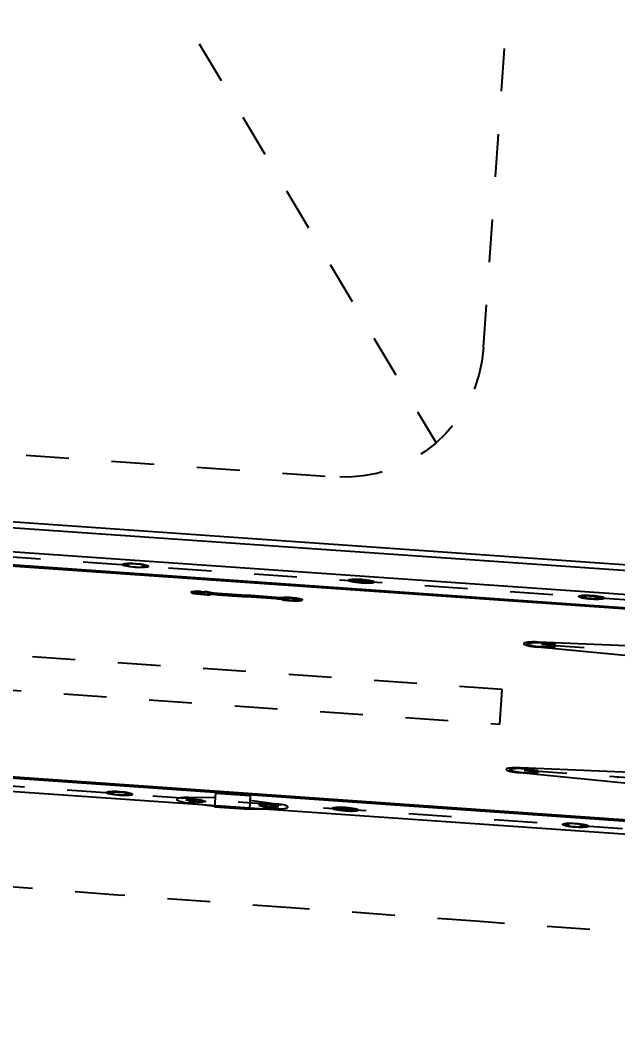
# Model space of a CAD drawing. Header units: millimetres. Extents: x -4 to 3776, y -4 to 4079.
# Drawn here: x 458.783 to 460.178, y 288.85 to 291.221 of the extents above; entities that cross this region are included whole.
import ezdxf
from ezdxf import colors
from ezdxf.entities.mleader import LeaderData, LeaderLine
from ezdxf.math import Vec2, Vec3

# ---------------------------------------------------------------- set-up
doc = ezdxf.new("R2010")
doc.units = ezdxf.units.MM
for name, pattern in [('CENTER', [2, 1.25, -0.25, 0.25, -0.25]), ('HIDDEN2', [0.1875, 0.125, -0.0625]), ('PHANTOM', [2.5, 1.25, -0.25, 0.25, -0.25, 0.25, -0.25])]:
    doc.linetypes.add(name, pattern=pattern)
doc.layers.add('03-input', color=3, linetype='Continuous')
doc.layers.add('BK_kedu', color=255, linetype='Continuous')
doc.styles.get("Standard").update_dxf_attribs({"font": 'arial.ttf'})

# ---------------------------------------------------------------- blocks, each defined once
blk = doc.blocks.new('HANDRAIL')
at = {"layer": '03-input', "color": 0, "linetype": 'Continuous'}
for p, q in [((-307.75, 39), (-314.04, 14.62)), ((-292.25, 39), (-287.86, 22)), ((292.25, 39), (287.86, 22)), ((307.75, 39), (314.04, 14.62)), ((-300, 22), (300, 22)), ((-307.75, -17), (-314.04, 7.37)), ((307.75, -17), (314.04, 7.37)), ((-300, 0), (300, 0)), ((292.25, -17), (287.86, 0)), ((-292.25, -17), (-287.86, 0))]:
    blk.add_line(p, q, dxfattribs=at)
for centre in [(-300, 35), (300, 35), (-300, -13), (300, -13)]:
    blk.add_circle(centre, 3.5, dxfattribs=at)
for centre, radius, start, end in [((-300, 37), 8, 14.47751, 165.52249), ((300, 37), 8, 14.47751, 165.52249), ((-300, 11), 11, 90, 270), ((300, 11), 11, 270, 90), ((-300, 11), 14.5, 165.52249, 194.47751), ((300, 11), 14.5, 345.52249, 14.47751), ((-300, -15), 8, 194.47751, 345.52249), ((300, -15), 8, 194.47751, 345.52249)]:
    blk.add_arc(centre, radius, start, end, dxfattribs=at)
blk = doc.blocks.new('door-side')
at = {"layer": '03-input', "color": 0, "linetype": 'Continuous'}
for p, q in [((-242.5, 915), (242.5, 915)), ((-242.5, 865), (242.5, 865)), ((-242.5, 860), (242.5, 860)), ((-26.5, 813), (-24.5, 813)), ((-20.87, 811.69), (-20.87, 811.22)), ((-18.18, 810.64), (-18.18, 804.36)), ((-16.67, 810.5), (0, 810.5)), ((16.67, 810.5), (0, 810.5)), ((18.18, 810.64), (18.18, 804.36)), ((20.87, 811.69), (20.87, 811.22)), ((26.5, 813), (24.5, 813)), ((-16.67, 804.5), (0, 804.5)), ((16.67, 804.5), (0, 804.5)), ((-26.5, 802), (-24.5, 802)), ((-20.87, 803.78), (-20.87, 803.31)), ((20.87, 803.78), (20.87, 803.31)), ((26.5, 802), (24.5, 802)), ((236.48, 722.14), (168.71, 709.84)), ((236.48, 677.86), (168.71, 690.16)), ((231.48, 237.14), (163.71, 224.84)), ((231.48, 192.86), (163.71, 205.16)), ((-242.5, 55), (242.5, 55)), ((50, 55), (50, 55)), ((-242.5, 50), (242.5, 50)), ((-10, 46.4), (10, 46.4)), ((-10, 46.4), (-10, -5.6)), ((10, 46.4), (10, -5.6)), ((-10, 29.1), (-25.24, 22.73)), ((10, 29.1), (25.24, 22.73)), ((-242.5, 0), (242.5, 0)), ((-10, -3.94), (-25.24, 2.43)), ((10, -3.94), (25.24, 2.43)), ((-10, -5.6), (10, -5.6))]:
    blk.add_line(p, q, dxfattribs=at)
at = {"layer": '03-input', "color": 0, "linetype": 'CENTER'}
for p, q in [((-242.5, 895), (242.5, 895)), ((441.11, 700), (154.24, 700)), ((436.11, 215), (149.24, 215)), ((-242.5, 20), (242.5, 20))]:
    blk.add_line(p, q, dxfattribs=at)
at = {"layer": '03-input', "color": 0, "linetype": 'HIDDEN2'}
for p, q in [((-14.42, 810.5), (-14.42, 804.5)), ((14.42, 810.5), (14.42, 804.5))]:
    blk.add_line(p, q, dxfattribs=at)
at = {"layer": '03-input', "color": 0, "linetype": 'Continuous'}
for points in [[(-62.11, 890), (-59.23, 895), (-62.11, 900), (-67.89, 900), (-70.77, 895), (-67.89, 890)], [(62.11, 890), (59.23, 895), (62.11, 900), (67.89, 900), (70.77, 895), (67.89, 890)], [(194.61, 890), (191.73, 895), (194.61, 900), (200.39, 900), (203.27, 895), (200.39, 890)], [(-21.61, 812.5), (-18.73, 807.5), (-21.61, 802.5), (-27.39, 802.5), (-30.27, 807.5), (-27.39, 812.5)], [(21.61, 812.5), (18.73, 807.5), (21.61, 802.5), (27.39, 802.5), (30.27, 807.5), (27.39, 812.5)], [(162.5, 695.38), (170.5, 690.76), (178.5, 695.38), (178.5, 704.62), (170.5, 709.24), (162.5, 704.62)], [(157.5, 219.62), (165.5, 224.24), (173.5, 219.62), (173.5, 210.38), (165.5, 205.76), (157.5, 210.38)], [(-62.11, 25), (-59.23, 20), (-62.11, 15), (-67.89, 15), (-70.77, 20), (-67.89, 25)], [(62.11, 25), (59.23, 20), (62.11, 15), (67.89, 15), (70.77, 20), (67.89, 25)], [(194.61, 25), (191.73, 20), (194.61, 15), (200.39, 15), (203.27, 20), (200.39, 25)]]:
    blk.add_lwpolyline(points, close=True, dxfattribs=at)
at = {"layer": '03-input', "color": 0, "linetype": 'CENTER'}
for points in [[(-18.11, 17.58), (-15.23, 12.58), (-18.11, 7.58), (-23.89, 7.58), (-26.77, 12.58), (-23.89, 17.58)], [(18.11, 17.58), (15.23, 12.58), (18.11, 7.58), (23.89, 7.58), (26.77, 12.58), (23.89, 17.58)]]:
    blk.add_lwpolyline(points, close=True, dxfattribs=at)
at = {"layer": '03-input', "color": 0, "linetype": 'Continuous'}
for centre, radius in [((-65, 895), 7.5), ((65, 895), 7.5), ((197.5, 895), 7.5), ((-24.5, 807.5), 4.58), ((24.5, 807.5), 4.58), ((170.5, 700), 8), ((165.5, 215), 8), ((-65, 20), 7.5), ((65, 20), 7.5), ((197.5, 20), 7.5)]:
    blk.add_circle(centre, radius, dxfattribs=at)
at = {"layer": '03-input', "color": 0, "linetype": 'CENTER'}
for centre in [(-21, 12.58), (21, 12.58)]:
    blk.add_circle(centre, 4.69, dxfattribs=at)
at = {"layer": '03-input', "color": 0, "linetype": 'Continuous'}
for centre, radius, start, end in [((-26.5, 807.5), 5.5, 90, 270), ((-24.5, 807.5), 5.5, 54.56906, 90), ((-16.67, 818.5), 8, 234.56906, 270), ((16.67, 818.5), 8, 270, 305.43094), ((24.5, 807.5), 5.5, 90, 125.43094), ((26.5, 807.5), 5.5, 270, 90), ((-16.67, 796.5), 8, 90, 125.43094), ((16.67, 796.5), 8, 54.56906, 90), ((-24.5, 807.5), 5.5, 270, 305.43094), ((24.5, 807.5), 5.5, 234.56906, 270), ((170.5, 700), 10, 100.28656, 259.71344), ((165.5, 215), 10, 100.28656, 259.71344), ((220, 215), 0.5, 96.15941, 263.84059), ((-21, 12.58), 11, 112.68004, 247.31996), ((21, 12.58), 11, 292.68004, 67.31996), ((-21, 12.58), 11, 359.99934, 0.00066)]:
    blk.add_arc(centre, radius, start, end, dxfattribs=at)
blk = doc.blocks.new('A$C2694431E')
at = {"layer": '03-input', "color": 0, "linetype": 'PHANTOM'}
for p, q in [((636.18, 2050.49), (2091.79, 2050.49)), ((1884.84, 1646.2), (2148.36, 2027.06)), ((2171.79, 1970.49), (2171.79, 1150.49))]:
    blk.add_line(p, q, dxfattribs=at)
blk.add_lwpolyline([(2967.72, 2300.7), (2829.08, 2300.54), (2690.25, 2300.35), (2554.55, 2300.16), (2425.35, 2299.96), (2305.09, 2299.76), (2192.77, 2299.54), (2086.47, 2299.24), (1984.3, 2298.83), (1884.34, 2298.26), (1784.7, 2297.5), (1683.47, 2296.52), (1578.75, 2295.25), (1469.3, 2293.65), (1356.52, 2291.49), (1242.44, 2288.55), (1129.13, 2284.6), (1018.64, 2279.39), (913.01, 2272.7)], dxfattribs=at)
blk.add_lwpolyline([(1896.1, 2185.66), (2196.1, 2185.66), (2196.1, 2165.71), (1896.1, 2165.71)], close=True, dxfattribs=at)
blk.add_arc((2091.79, 1970.49), 80, 360, 90, dxfattribs=at)
at = {"layer": '03-input', "color": 0, "linetype": 'PHANTOM', "xscale": -1, "rotation": 180}
for name, p, yscale in [('door-side', (2046.1, 2243.53), 0.1500000000014552), ('HANDRAIL', (2046.1, 2092.53), 0.1499999999996362)]:
    blk.add_blockref(name, p, dxfattribs=dict(at, yscale=yscale))
blk = doc.blocks.new('jiushengting-jiaban')
at = {"layer": '03-input', "color": 3, "linetype": 'Continuous', "xscale": 0.004069116755912711, "yscale": 0.004069116755912711, "zscale": 0.004069116755912711, "rotation": 4.000544981170568}
blk.add_blockref('A$C2694431E', (4926.6749, 3394.586), dxfattribs=at)

msp = doc.modelspace()

# ---------------------------------------------------------------- block references
at = {"color": 4, "lineweight": 25, "xscale": -1, "rotation": 180}
msp.add_blockref('jiushengting-jiaban', (-4475.0662, 3693.6574), dxfattribs=at)

# ---------------------------------------------------------------- leaders
at = {"layer": 'BK_kedu'}
ml = msp.add_multileader_mtext('Standard', dxfattribs=at)
ml.set_content('', color=256)
ml.set_leader_properties()
ml.build(insert=Vec2(0, 0))
ml.multileader.update_dxf_attribs({"text_right_attachment_type": 6, "dogleg_length": 0.36, "arrow_head_size": 0.18})
ctx = ml.context
ctx.base_point, ctx.char_height, ctx.arrow_head_size, ctx.landing_gap_size, ctx.plane_origin = Vec3(3775.9986, 4079.3284), 0.18, 0.18, 0.09, Vec3(3774.6386, 4079.3284)
ctx.right_attachment = 6
notes = []
notes.append((ctx, [(0, (0, 0, 0), (0, 0), (1, 0), 1, [])]))
ctx.mtext.insert, ctx.mtext.flow_direction = Vec3(3776.0886, 4079.4184), 5
for ctx, leaders in notes:
    for number, flags, end, landing, length, lines in leaders:
        leader = LeaderData()
        leader.index, (leader.has_last_leader_line, leader.has_dogleg_vector, leader.attachment_direction) = number, flags
        leader.last_leader_point, leader.dogleg_vector, leader.dogleg_length = Vec3(end), Vec3(landing), length
        for number, points, colour, breaks in lines:
            line = LeaderLine()
            line.index, line.vertices, line.color, line.breaks = number, Vec3.list(points), colors.encode_raw_color(colour), breaks
            leader.lines.append(line)
        ctx.leaders.append(leader)

doc.saveas('drawing.dxf')
